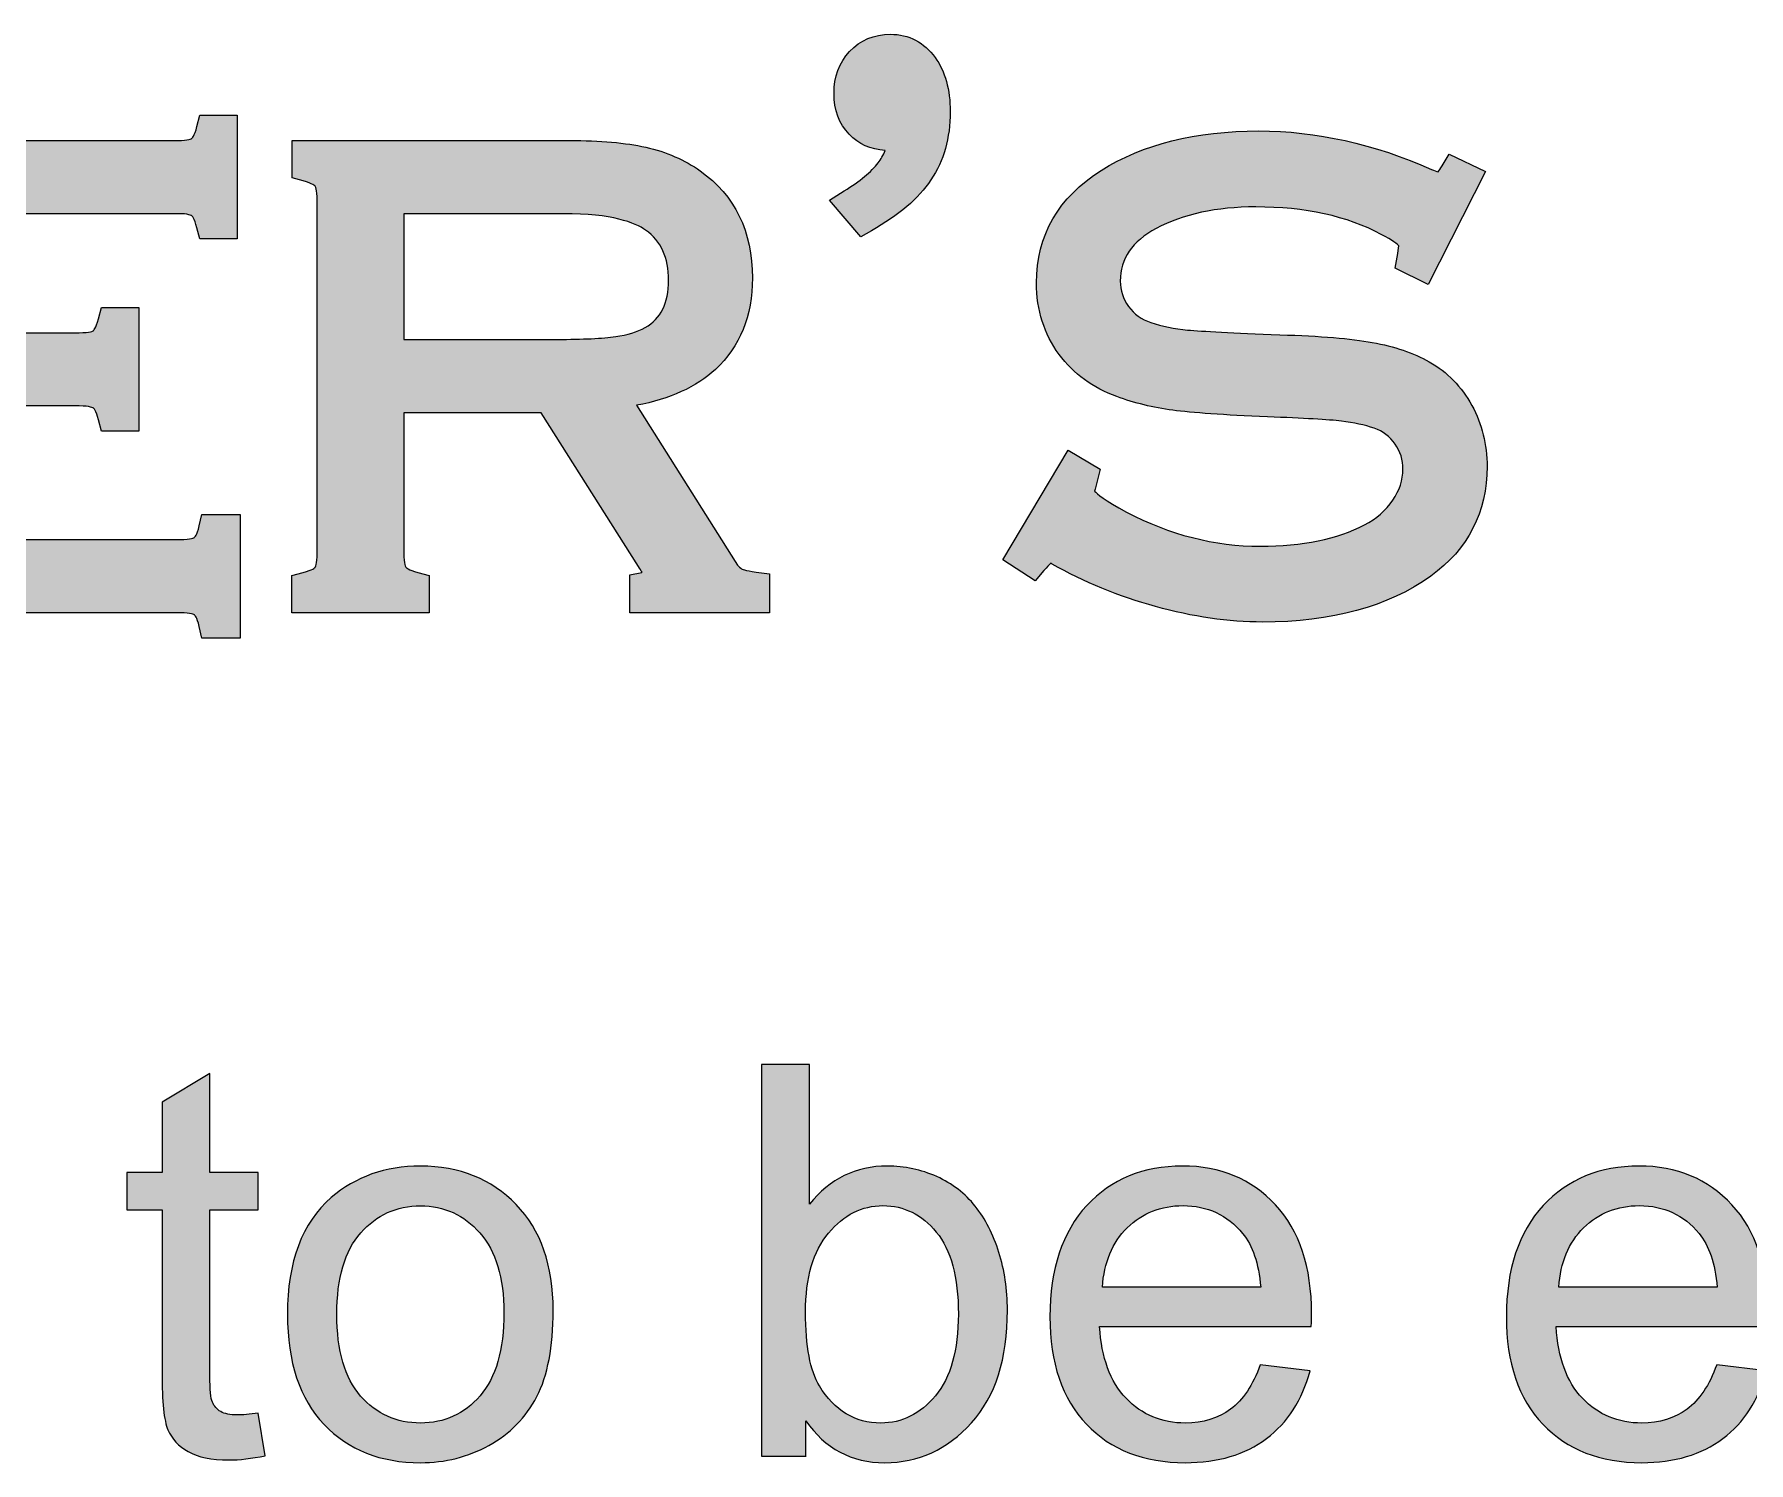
# Model space of a CAD drawing. Header units: inches. Extents: x 1117 to 1992, y -2324 to -585.
# Drawn here: x 1351.94 to 1380.36, y -622.38 to -598.7 of the extents above; entities that cross this region are included whole.
import ezdxf

# ---------------------------------------------------------------- set-up
doc = ezdxf.new("R2010")
doc.units = ezdxf.units.IN
doc.header["$MEASUREMENT"] = 0
doc.layers.add('Layer 1', color=7, linetype='Continuous')

# ---------------------------------------------------------------- blocks, each defined once
blk = doc.blocks.new('block 10')
at = {"layer": 'Layer 1', "true_color": 0x010101}
h = blk.add_hatch(color=18, dxfattribs=at)
h.dxf.hatch_style = 2
edge = h.paths.add_edge_path()
edge.add_spline(control_points=[(1366.131, -598.696), (1365.859, -598.696), (1365.633, -598.792), (1365.456, -598.981), (1365.284, -599.165), (1365.197, -599.4), (1365.197, -599.676), (1365.197, -599.95), (1365.282, -600.179), (1365.449, -600.354), (1365.605, -600.518), (1365.806, -600.608), (1366.047, -600.622), (1366.014, -600.698), (1365.974, -600.767), (1365.928, -600.828), (1365.817, -600.975), (1365.627, -601.131), (1365.367, -601.293), (1365.367, -601.293), (1365.12, -601.447), (1365.12, -601.447), (1365.12, -601.447), (1365.639, -602.054), (1365.639, -602.054), (1365.639, -602.054), (1365.818, -601.953), (1365.818, -601.953), (1366.267, -601.7), (1366.598, -601.417), (1366.804, -601.111), (1367.017, -600.795), (1367.123, -600.415), (1367.123, -599.979), (1367.123, -599.614), (1367.039, -599.312), (1366.874, -599.082), (1366.693, -598.829), (1366.436, -598.696), (1366.131, -598.696)], knot_values=[0, 0, 0, 0, 1, 1, 1, 2, 2, 2, 3, 3, 3, 4, 4, 4, 5, 5, 5, 6, 6, 6, 7, 7, 7, 8, 8, 8, 9, 9, 9, 10, 10, 10, 11, 11, 11, 12, 12, 12, 13, 13, 13, 13], degree=3, periodic=1)
h = blk.add_hatch(color=18, dxfattribs=at)
h.dxf.hatch_style = 2
edge = h.paths.add_edge_path()
edge.add_spline(control_points=[(1354.674, -606.846), (1354.638, -607.002), (1354.597, -607.037), (1354.597, -607.037), (1354.597, -607.037), (1354.545, -607.073), (1354.354, -607.073), (1354.354, -607.073), (1350.076, -607.073), (1350.076, -607.073), (1350.076, -607.073), (1350.076, -604.857), (1350.076, -604.857), (1350.076, -604.857), (1352.686, -604.857), (1352.686, -604.857), (1352.869, -604.857), (1352.92, -604.893), (1352.921, -604.893), (1352.921, -604.894), (1352.964, -604.928), (1353.007, -605.09), (1353.007, -605.09), (1353.055, -605.277), (1353.055, -605.277), (1353.055, -605.277), (1353.675, -605.277), (1353.675, -605.277), (1353.675, -605.277), (1353.675, -603.226), (1353.675, -603.226), (1353.675, -603.226), (1353.056, -603.226), (1353.056, -603.226), (1353.056, -603.226), (1353.007, -603.412), (1353.007, -603.412), (1352.963, -603.576), (1352.92, -603.61), (1352.92, -603.61), (1352.919, -603.61), (1352.868, -603.644), (1352.686, -603.644), (1352.686, -603.644), (1350.076, -603.644), (1350.076, -603.644), (1350.076, -603.644), (1350.076, -601.67), (1350.076, -601.67), (1350.076, -601.67), (1354.316, -601.67), (1354.316, -601.67), (1354.5, -601.67), (1354.551, -601.704), (1354.552, -601.704), (1354.552, -601.704), (1354.594, -601.741), (1354.637, -601.903), (1354.637, -601.903), (1354.686, -602.089), (1354.686, -602.089), (1354.686, -602.089), (1355.306, -602.089), (1355.306, -602.089), (1355.306, -602.089), (1355.306, -600.038), (1355.306, -600.038), (1355.306, -600.038), (1354.686, -600.038), (1354.686, -600.038), (1354.686, -600.038), (1354.638, -600.224), (1354.638, -600.224), (1354.594, -600.387), (1354.551, -600.423), (1354.551, -600.423), (1354.55, -600.423), (1354.499, -600.457), (1354.316, -600.457), (1354.316, -600.457), (1348.222, -600.457), (1348.222, -600.457), (1348.222, -600.457), (1348.222, -601.076), (1348.222, -601.076), (1348.222, -601.076), (1348.408, -601.126), (1348.408, -601.126), (1348.572, -601.168), (1348.607, -601.212), (1348.607, -601.212), (1348.607, -601.212), (1348.642, -601.263), (1348.642, -601.446), (1348.642, -601.446), (1348.642, -607.297), (1348.642, -607.297), (1348.642, -607.482), (1348.606, -607.534), (1348.606, -607.534), (1348.606, -607.535), (1348.57, -607.576), (1348.41, -607.617), (1348.41, -607.617), (1348.222, -607.666), (1348.222, -607.666), (1348.222, -607.666), (1348.222, -608.287), (1348.222, -608.287), (1348.222, -608.287), (1354.362, -608.287), (1354.362, -608.287), (1354.545, -608.287), (1354.596, -608.321), (1354.596, -608.321), (1354.596, -608.321), (1354.638, -608.356), (1354.675, -608.514), (1354.675, -608.514), (1354.72, -608.706), (1354.72, -608.706), (1354.72, -608.706), (1355.351, -608.706), (1355.351, -608.706), (1355.351, -608.706), (1355.351, -606.655), (1355.351, -606.655), (1355.351, -606.655), (1354.72, -606.655), (1354.72, -606.655), (1354.72, -606.655), (1354.674, -606.846), (1354.674, -606.846)], knot_values=[0, 0, 0, 0, 1, 1, 1, 2, 2, 2, 3, 3, 3, 4, 4, 4, 5, 5, 5, 6, 6, 6, 7, 7, 7, 8, 8, 8, 9, 9, 9, 10, 10, 10, 11, 11, 11, 12, 12, 12, 13, 13, 13, 14, 14, 14, 15, 15, 15, 16, 16, 16, 17, 17, 17, 18, 18, 18, 19, 19, 19, 20, 20, 20, 21, 21, 21, 22, 22, 22, 23, 23, 23, 24, 24, 24, 25, 25, 25, 26, 26, 26, 27, 27, 27, 28, 28, 28, 29, 29, 29, 30, 30, 30, 31, 31, 31, 32, 32, 32, 33, 33, 33, 34, 34, 34, 35, 35, 35, 36, 36, 36, 37, 37, 37, 38, 38, 38, 39, 39, 39, 40, 40, 40, 41, 41, 41, 42, 42, 42, 43, 43, 43, 44, 44, 44, 44], degree=3, periodic=1)
h = blk.add_hatch(color=18, dxfattribs=at)
h.dxf.hatch_style = 2
edge = h.paths.add_edge_path()
edge.add_spline(control_points=[(1363.662, -607.557), (1363.654, -607.552), (1363.618, -607.529), (1363.557, -607.438), (1363.557, -607.438), (1361.924, -604.846), (1361.924, -604.846), (1362.475, -604.744), (1362.915, -604.545), (1363.233, -604.251), (1363.638, -603.878), (1363.844, -603.369), (1363.844, -602.736), (1363.844, -601.964), (1363.553, -601.366), (1362.981, -600.962), (1362.724, -600.778), (1362.418, -600.646), (1362.076, -600.568), (1361.746, -600.495), (1361.321, -600.458), (1360.814, -600.458), (1360.814, -600.458), (1356.213, -600.458), (1356.213, -600.458), (1356.213, -600.458), (1356.213, -601.078), (1356.213, -601.078), (1356.213, -601.078), (1356.398, -601.127), (1356.398, -601.127), (1356.562, -601.17), (1356.596, -601.213), (1356.596, -601.213), (1356.597, -601.213), (1356.631, -601.264), (1356.631, -601.448), (1356.631, -601.448), (1356.631, -607.298), (1356.631, -607.298), (1356.631, -607.483), (1356.596, -607.535), (1356.596, -607.535), (1356.595, -607.536), (1356.559, -607.577), (1356.4, -607.618), (1356.4, -607.618), (1356.212, -607.667), (1356.212, -607.667), (1356.212, -607.667), (1356.212, -608.288), (1356.212, -608.288), (1356.212, -608.288), (1358.484, -608.288), (1358.484, -608.288), (1358.484, -608.288), (1358.484, -607.668), (1358.484, -607.668), (1358.484, -607.668), (1358.299, -607.619), (1358.299, -607.619), (1358.137, -607.576), (1358.101, -607.532), (1358.101, -607.532), (1358.101, -607.531), (1358.065, -607.481), (1358.065, -607.298), (1358.065, -607.298), (1358.065, -604.969), (1358.065, -604.969), (1358.065, -604.969), (1360.342, -604.969), (1360.342, -604.969), (1360.342, -604.969), (1361.955, -607.517), (1361.955, -607.517), (1361.979, -607.556), (1361.999, -607.589), (1362.015, -607.615), (1362.014, -607.615), (1362.011, -607.615), (1362.01, -607.616), (1362.01, -607.616), (1361.811, -607.656), (1361.811, -607.656), (1361.811, -607.656), (1361.811, -608.287), (1361.811, -608.287), (1361.811, -608.287), (1364.125, -608.287), (1364.125, -608.287), (1364.125, -608.287), (1364.125, -607.64), (1364.125, -607.64), (1364.125, -607.64), (1363.907, -607.611), (1363.907, -607.611), (1363.719, -607.587), (1363.667, -607.559), (1363.662, -607.557)], knot_values=[0, 0, 0, 0, 1, 1, 1, 2, 2, 2, 3, 3, 3, 4, 4, 4, 5, 5, 5, 6, 6, 6, 7, 7, 7, 8, 8, 8, 9, 9, 9, 10, 10, 10, 11, 11, 11, 12, 12, 12, 13, 13, 13, 14, 14, 14, 15, 15, 15, 16, 16, 16, 17, 17, 17, 18, 18, 18, 19, 19, 19, 20, 20, 20, 21, 21, 21, 22, 22, 22, 23, 23, 23, 24, 24, 24, 25, 25, 25, 26, 26, 26, 27, 27, 27, 28, 28, 28, 29, 29, 29, 30, 30, 30, 31, 31, 31, 32, 32, 32, 33, 33, 33, 33], degree=3, periodic=1)
edge = h.paths.add_edge_path()
edge.add_spline(control_points=[(1358.066, -601.67), (1358.066, -601.67), (1360.709, -601.67), (1360.709, -601.67), (1361.524, -601.67), (1361.901, -601.819), (1362.075, -601.943), (1362.331, -602.127), (1362.454, -602.398), (1362.454, -602.774), (1362.454, -603.16), (1362.33, -603.408), (1362.066, -603.557), (1361.936, -603.628), (1361.772, -603.68), (1361.578, -603.708), (1361.365, -603.739), (1361.039, -603.754), (1360.603, -603.754), (1360.603, -603.754), (1358.065, -603.754), (1358.065, -603.754), (1358.065, -603.754), (1358.066, -601.67), (1358.066, -601.67), (1358.066, -601.67), (1358.066, -601.67), (1358.066, -601.67)], knot_values=[0, 0, 0, 0, 1, 1, 1, 2, 2, 2, 3, 3, 3, 4, 4, 4, 5, 5, 5, 6, 6, 6, 7, 7, 7, 8, 8, 8, 9, 9, 9, 9], degree=3, periodic=1)
h = blk.add_hatch(color=18, dxfattribs=at)
h.dxf.hatch_style = 2
edge = h.paths.add_edge_path()
edge.add_spline(control_points=[(1375.064, -604.127), (1374.801, -603.979), (1374.484, -603.87), (1374.119, -603.804), (1373.766, -603.74), (1373.266, -603.699), (1372.589, -603.677), (1371.808, -603.647), (1371.293, -603.62), (1371.058, -603.599), (1370.839, -603.578), (1370.634, -603.537), (1370.448, -603.474), (1370.292, -603.421), (1370.17, -603.334), (1370.079, -603.207), (1369.988, -603.082), (1369.943, -602.945), (1369.943, -602.788), (1369.943, -602.416), (1370.138, -602.131), (1370.537, -601.915), (1370.984, -601.678), (1371.537, -601.558), (1372.188, -601.558), (1373.004, -601.558), (1373.705, -601.711), (1374.269, -602.014), (1374.461, -602.113), (1374.534, -602.178), (1374.559, -602.205), (1374.555, -602.247), (1374.546, -602.309), (1374.532, -602.39), (1374.532, -602.39), (1374.5, -602.574), (1374.5, -602.574), (1374.5, -602.574), (1375.046, -602.846), (1375.046, -602.846), (1375.046, -602.846), (1375.994, -600.97), (1375.994, -600.97), (1375.994, -600.97), (1375.395, -600.682), (1375.395, -600.682), (1375.395, -600.682), (1375.277, -600.879), (1375.277, -600.879), (1375.25, -600.927), (1375.226, -600.958), (1375.211, -600.979), (1375.181, -600.967), (1375.145, -600.953), (1375.103, -600.936), (1374.15, -600.513), (1373.187, -600.299), (1372.24, -600.299), (1371.193, -600.299), (1370.314, -600.518), (1369.626, -600.952), (1368.915, -601.401), (1368.554, -602.029), (1368.554, -602.819), (1368.554, -603.268), (1368.679, -603.666), (1368.927, -604.003), (1369.169, -604.325), (1369.492, -604.561), (1369.885, -604.702), (1370.175, -604.809), (1370.487, -604.885), (1370.814, -604.928), (1371.131, -604.971), (1371.658, -605.008), (1372.383, -605.039), (1372.984, -605.061), (1373.397, -605.084), (1373.609, -605.109), (1373.81, -605.133), (1373.994, -605.173), (1374.151, -605.227), (1374.296, -605.279), (1374.41, -605.366), (1374.498, -605.489), (1374.586, -605.614), (1374.627, -605.75), (1374.627, -605.908), (1374.627, -606.086), (1374.574, -606.253), (1374.46, -606.419), (1374.343, -606.593), (1374.19, -606.728), (1373.99, -606.831), (1373.54, -607.064), (1372.96, -607.183), (1372.266, -607.183), (1371.504, -607.183), (1370.757, -606.992), (1370.047, -606.617), (1369.676, -606.419), (1369.554, -606.311), (1369.517, -606.27), (1369.52, -606.252), (1369.525, -606.227), (1369.538, -606.191), (1369.538, -606.191), (1369.609, -605.904), (1369.609, -605.904), (1369.609, -605.904), (1369.076, -605.593), (1369.076, -605.593), (1369.076, -605.593), (1367.995, -607.406), (1367.995, -607.406), (1367.995, -607.406), (1368.532, -607.755), (1368.532, -607.755), (1368.532, -607.755), (1368.674, -607.588), (1368.674, -607.588), (1368.727, -607.525), (1368.767, -607.488), (1368.791, -607.465), (1368.798, -607.47), (1368.804, -607.473), (1368.813, -607.479), (1369.339, -607.776), (1369.916, -608.013), (1370.528, -608.183), (1371.141, -608.353), (1371.739, -608.44), (1372.299, -608.44), (1373.446, -608.44), (1374.385, -608.184), (1375.089, -607.679), (1375.709, -607.231), (1376.022, -606.618), (1376.022, -605.861), (1376.022, -605.498), (1375.939, -605.157), (1375.769, -604.848), (1375.599, -604.537), (1375.362, -604.294), (1375.064, -604.127)], knot_values=[0, 0, 0, 0, 1, 1, 1, 2, 2, 2, 3, 3, 3, 4, 4, 4, 5, 5, 5, 6, 6, 6, 7, 7, 7, 8, 8, 8, 9, 9, 9, 10, 10, 10, 11, 11, 11, 12, 12, 12, 13, 13, 13, 14, 14, 14, 15, 15, 15, 16, 16, 16, 17, 17, 17, 18, 18, 18, 19, 19, 19, 20, 20, 20, 21, 21, 21, 22, 22, 22, 23, 23, 23, 24, 24, 24, 25, 25, 25, 26, 26, 26, 27, 27, 27, 28, 28, 28, 29, 29, 29, 30, 30, 30, 31, 31, 31, 32, 32, 32, 33, 33, 33, 34, 34, 34, 35, 35, 35, 36, 36, 36, 37, 37, 37, 38, 38, 38, 39, 39, 39, 40, 40, 40, 41, 41, 41, 42, 42, 42, 43, 43, 43, 44, 44, 44, 45, 45, 45, 46, 46, 46, 47, 47, 47, 48, 48, 48, 48], degree=3, periodic=1)
at = {"layer": 'Layer 1', "lineweight": 0}
for points, knots in [([(1366.131, -598.696), (1365.859, -598.696), (1365.633, -598.792), (1365.456, -598.981), (1365.284, -599.165), (1365.197, -599.4), (1365.197, -599.676), (1365.197, -599.95), (1365.282, -600.179), (1365.449, -600.354), (1365.605, -600.518), (1365.806, -600.608), (1366.047, -600.622), (1366.014, -600.698), (1365.974, -600.767), (1365.928, -600.828), (1365.817, -600.975), (1365.627, -601.131), (1365.367, -601.293), (1365.367, -601.293), (1365.12, -601.447), (1365.12, -601.447), (1365.12, -601.447), (1365.639, -602.054), (1365.639, -602.054), (1365.639, -602.054), (1365.818, -601.953), (1365.818, -601.953), (1366.267, -601.7), (1366.598, -601.417), (1366.804, -601.111), (1367.017, -600.795), (1367.123, -600.415), (1367.123, -599.979), (1367.123, -599.614), (1367.039, -599.312), (1366.874, -599.082), (1366.693, -598.829), (1366.436, -598.696), (1366.131, -598.696)], [0, 0, 0, 0, 1, 1, 1, 2, 2, 2, 3, 3, 3, 4, 4, 4, 5, 5, 5, 6, 6, 6, 7, 7, 7, 8, 8, 8, 9, 9, 9, 10, 10, 10, 11, 11, 11, 12, 12, 12, 13, 13, 13, 13]), ([(1354.674, -606.846), (1354.638, -607.002), (1354.597, -607.037), (1354.597, -607.037), (1354.597, -607.037), (1354.545, -607.073), (1354.354, -607.073), (1354.354, -607.073), (1350.076, -607.073), (1350.076, -607.073), (1350.076, -607.073), (1350.076, -604.857), (1350.076, -604.857), (1350.076, -604.857), (1352.686, -604.857), (1352.686, -604.857), (1352.869, -604.857), (1352.92, -604.893), (1352.921, -604.893), (1352.921, -604.894), (1352.964, -604.928), (1353.007, -605.09), (1353.007, -605.09), (1353.055, -605.277), (1353.055, -605.277), (1353.055, -605.277), (1353.675, -605.277), (1353.675, -605.277), (1353.675, -605.277), (1353.675, -603.226), (1353.675, -603.226), (1353.675, -603.226), (1353.056, -603.226), (1353.056, -603.226), (1353.056, -603.226), (1353.007, -603.412), (1353.007, -603.412), (1352.963, -603.576), (1352.92, -603.61), (1352.92, -603.61), (1352.919, -603.61), (1352.868, -603.644), (1352.686, -603.644), (1352.686, -603.644), (1350.076, -603.644), (1350.076, -603.644), (1350.076, -603.644), (1350.076, -601.67), (1350.076, -601.67), (1350.076, -601.67), (1354.316, -601.67), (1354.316, -601.67), (1354.5, -601.67), (1354.551, -601.704), (1354.552, -601.704), (1354.552, -601.704), (1354.594, -601.741), (1354.637, -601.903), (1354.637, -601.903), (1354.686, -602.089), (1354.686, -602.089), (1354.686, -602.089), (1355.306, -602.089), (1355.306, -602.089), (1355.306, -602.089), (1355.306, -600.038), (1355.306, -600.038), (1355.306, -600.038), (1354.686, -600.038), (1354.686, -600.038), (1354.686, -600.038), (1354.638, -600.224), (1354.638, -600.224), (1354.594, -600.387), (1354.551, -600.423), (1354.551, -600.423), (1354.55, -600.423), (1354.499, -600.457), (1354.316, -600.457), (1354.316, -600.457), (1348.222, -600.457), (1348.222, -600.457), (1348.222, -600.457), (1348.222, -601.076), (1348.222, -601.076), (1348.222, -601.076), (1348.408, -601.126), (1348.408, -601.126), (1348.572, -601.168), (1348.607, -601.212), (1348.607, -601.212), (1348.607, -601.212), (1348.642, -601.263), (1348.642, -601.446), (1348.642, -601.446), (1348.642, -607.297), (1348.642, -607.297), (1348.642, -607.482), (1348.606, -607.534), (1348.606, -607.534), (1348.606, -607.535), (1348.57, -607.576), (1348.41, -607.617), (1348.41, -607.617), (1348.222, -607.666), (1348.222, -607.666), (1348.222, -607.666), (1348.222, -608.287), (1348.222, -608.287), (1348.222, -608.287), (1354.362, -608.287), (1354.362, -608.287), (1354.545, -608.287), (1354.596, -608.321), (1354.596, -608.321), (1354.596, -608.321), (1354.638, -608.356), (1354.675, -608.514), (1354.675, -608.514), (1354.72, -608.706), (1354.72, -608.706), (1354.72, -608.706), (1355.351, -608.706), (1355.351, -608.706), (1355.351, -608.706), (1355.351, -606.655), (1355.351, -606.655), (1355.351, -606.655), (1354.72, -606.655), (1354.72, -606.655), (1354.72, -606.655), (1354.674, -606.846), (1354.674, -606.846)], [0, 0, 0, 0, 1, 1, 1, 2, 2, 2, 3, 3, 3, 4, 4, 4, 5, 5, 5, 6, 6, 6, 7, 7, 7, 8, 8, 8, 9, 9, 9, 10, 10, 10, 11, 11, 11, 12, 12, 12, 13, 13, 13, 14, 14, 14, 15, 15, 15, 16, 16, 16, 17, 17, 17, 18, 18, 18, 19, 19, 19, 20, 20, 20, 21, 21, 21, 22, 22, 22, 23, 23, 23, 24, 24, 24, 25, 25, 25, 26, 26, 26, 27, 27, 27, 28, 28, 28, 29, 29, 29, 30, 30, 30, 31, 31, 31, 32, 32, 32, 33, 33, 33, 34, 34, 34, 35, 35, 35, 36, 36, 36, 37, 37, 37, 38, 38, 38, 39, 39, 39, 40, 40, 40, 41, 41, 41, 42, 42, 42, 43, 43, 43, 44, 44, 44, 44]), ([(1363.662, -607.557), (1363.654, -607.552), (1363.618, -607.529), (1363.557, -607.438), (1363.557, -607.438), (1361.924, -604.846), (1361.924, -604.846), (1362.475, -604.744), (1362.915, -604.545), (1363.233, -604.251), (1363.638, -603.878), (1363.844, -603.369), (1363.844, -602.736), (1363.844, -601.964), (1363.553, -601.366), (1362.981, -600.962), (1362.724, -600.778), (1362.418, -600.646), (1362.076, -600.568), (1361.746, -600.495), (1361.321, -600.458), (1360.814, -600.458), (1360.814, -600.458), (1356.213, -600.458), (1356.213, -600.458), (1356.213, -600.458), (1356.213, -601.078), (1356.213, -601.078), (1356.213, -601.078), (1356.398, -601.127), (1356.398, -601.127), (1356.562, -601.17), (1356.596, -601.213), (1356.596, -601.213), (1356.597, -601.213), (1356.631, -601.264), (1356.631, -601.448), (1356.631, -601.448), (1356.631, -607.298), (1356.631, -607.298), (1356.631, -607.483), (1356.596, -607.535), (1356.596, -607.535), (1356.595, -607.536), (1356.559, -607.577), (1356.4, -607.618), (1356.4, -607.618), (1356.212, -607.667), (1356.212, -607.667), (1356.212, -607.667), (1356.212, -608.288), (1356.212, -608.288), (1356.212, -608.288), (1358.484, -608.288), (1358.484, -608.288), (1358.484, -608.288), (1358.484, -607.668), (1358.484, -607.668), (1358.484, -607.668), (1358.299, -607.619), (1358.299, -607.619), (1358.137, -607.576), (1358.101, -607.532), (1358.101, -607.532), (1358.101, -607.531), (1358.065, -607.481), (1358.065, -607.298), (1358.065, -607.298), (1358.065, -604.969), (1358.065, -604.969), (1358.065, -604.969), (1360.342, -604.969), (1360.342, -604.969), (1360.342, -604.969), (1361.955, -607.517), (1361.955, -607.517), (1361.979, -607.556), (1361.999, -607.589), (1362.015, -607.615), (1362.014, -607.615), (1362.011, -607.615), (1362.01, -607.616), (1362.01, -607.616), (1361.811, -607.656), (1361.811, -607.656), (1361.811, -607.656), (1361.811, -608.287), (1361.811, -608.287), (1361.811, -608.287), (1364.125, -608.287), (1364.125, -608.287), (1364.125, -608.287), (1364.125, -607.64), (1364.125, -607.64), (1364.125, -607.64), (1363.907, -607.611), (1363.907, -607.611), (1363.719, -607.587), (1363.667, -607.559), (1363.662, -607.557)], [0, 0, 0, 0, 1, 1, 1, 2, 2, 2, 3, 3, 3, 4, 4, 4, 5, 5, 5, 6, 6, 6, 7, 7, 7, 8, 8, 8, 9, 9, 9, 10, 10, 10, 11, 11, 11, 12, 12, 12, 13, 13, 13, 14, 14, 14, 15, 15, 15, 16, 16, 16, 17, 17, 17, 18, 18, 18, 19, 19, 19, 20, 20, 20, 21, 21, 21, 22, 22, 22, 23, 23, 23, 24, 24, 24, 25, 25, 25, 26, 26, 26, 27, 27, 27, 28, 28, 28, 29, 29, 29, 30, 30, 30, 31, 31, 31, 32, 32, 32, 33, 33, 33, 33]), ([(1375.064, -604.127), (1374.801, -603.979), (1374.484, -603.87), (1374.119, -603.804), (1373.766, -603.74), (1373.266, -603.699), (1372.589, -603.677), (1371.808, -603.647), (1371.293, -603.62), (1371.058, -603.599), (1370.839, -603.578), (1370.634, -603.537), (1370.448, -603.474), (1370.292, -603.421), (1370.17, -603.334), (1370.079, -603.207), (1369.988, -603.082), (1369.943, -602.945), (1369.943, -602.788), (1369.943, -602.416), (1370.138, -602.131), (1370.537, -601.915), (1370.984, -601.678), (1371.537, -601.558), (1372.188, -601.558), (1373.004, -601.558), (1373.705, -601.711), (1374.269, -602.014), (1374.461, -602.113), (1374.534, -602.178), (1374.559, -602.205), (1374.555, -602.247), (1374.546, -602.309), (1374.532, -602.39), (1374.532, -602.39), (1374.5, -602.574), (1374.5, -602.574), (1374.5, -602.574), (1375.046, -602.846), (1375.046, -602.846), (1375.046, -602.846), (1375.994, -600.97), (1375.994, -600.97), (1375.994, -600.97), (1375.395, -600.682), (1375.395, -600.682), (1375.395, -600.682), (1375.277, -600.879), (1375.277, -600.879), (1375.25, -600.927), (1375.226, -600.958), (1375.211, -600.979), (1375.181, -600.967), (1375.145, -600.953), (1375.103, -600.936), (1374.15, -600.513), (1373.187, -600.299), (1372.24, -600.299), (1371.193, -600.299), (1370.314, -600.518), (1369.626, -600.952), (1368.915, -601.401), (1368.554, -602.029), (1368.554, -602.819), (1368.554, -603.268), (1368.679, -603.666), (1368.927, -604.003), (1369.169, -604.325), (1369.492, -604.561), (1369.885, -604.702), (1370.175, -604.809), (1370.487, -604.885), (1370.814, -604.928), (1371.131, -604.971), (1371.658, -605.008), (1372.383, -605.039), (1372.984, -605.061), (1373.397, -605.084), (1373.609, -605.109), (1373.81, -605.133), (1373.994, -605.173), (1374.151, -605.227), (1374.296, -605.279), (1374.41, -605.366), (1374.498, -605.489), (1374.586, -605.614), (1374.627, -605.75), (1374.627, -605.908), (1374.627, -606.086), (1374.574, -606.253), (1374.46, -606.419), (1374.343, -606.593), (1374.19, -606.728), (1373.99, -606.831), (1373.54, -607.064), (1372.96, -607.183), (1372.266, -607.183), (1371.504, -607.183), (1370.757, -606.992), (1370.047, -606.617), (1369.676, -606.419), (1369.554, -606.311), (1369.517, -606.27), (1369.52, -606.252), (1369.525, -606.227), (1369.538, -606.191), (1369.538, -606.191), (1369.609, -605.904), (1369.609, -605.904), (1369.609, -605.904), (1369.076, -605.593), (1369.076, -605.593), (1369.076, -605.593), (1367.995, -607.406), (1367.995, -607.406), (1367.995, -607.406), (1368.532, -607.755), (1368.532, -607.755), (1368.532, -607.755), (1368.674, -607.588), (1368.674, -607.588), (1368.727, -607.525), (1368.767, -607.488), (1368.791, -607.465), (1368.798, -607.47), (1368.804, -607.473), (1368.813, -607.479), (1369.339, -607.776), (1369.916, -608.013), (1370.528, -608.183), (1371.141, -608.353), (1371.739, -608.44), (1372.299, -608.44), (1373.446, -608.44), (1374.385, -608.184), (1375.089, -607.679), (1375.709, -607.231), (1376.022, -606.618), (1376.022, -605.861), (1376.022, -605.498), (1375.939, -605.157), (1375.769, -604.848), (1375.599, -604.537), (1375.362, -604.294), (1375.064, -604.127)], [0, 0, 0, 0, 1, 1, 1, 2, 2, 2, 3, 3, 3, 4, 4, 4, 5, 5, 5, 6, 6, 6, 7, 7, 7, 8, 8, 8, 9, 9, 9, 10, 10, 10, 11, 11, 11, 12, 12, 12, 13, 13, 13, 14, 14, 14, 15, 15, 15, 16, 16, 16, 17, 17, 17, 18, 18, 18, 19, 19, 19, 20, 20, 20, 21, 21, 21, 22, 22, 22, 23, 23, 23, 24, 24, 24, 25, 25, 25, 26, 26, 26, 27, 27, 27, 28, 28, 28, 29, 29, 29, 30, 30, 30, 31, 31, 31, 32, 32, 32, 33, 33, 33, 34, 34, 34, 35, 35, 35, 36, 36, 36, 37, 37, 37, 38, 38, 38, 39, 39, 39, 40, 40, 40, 41, 41, 41, 42, 42, 42, 43, 43, 43, 44, 44, 44, 45, 45, 45, 46, 46, 46, 47, 47, 47, 48, 48, 48, 48]), ([(1358.066, -601.67), (1358.066, -601.67), (1360.709, -601.67), (1360.709, -601.67), (1361.524, -601.67), (1361.901, -601.819), (1362.075, -601.943), (1362.331, -602.127), (1362.454, -602.398), (1362.454, -602.774), (1362.454, -603.16), (1362.33, -603.408), (1362.066, -603.557), (1361.936, -603.628), (1361.772, -603.68), (1361.578, -603.708), (1361.365, -603.739), (1361.039, -603.754), (1360.603, -603.754), (1360.603, -603.754), (1358.065, -603.754), (1358.065, -603.754), (1358.065, -603.754), (1358.066, -601.67), (1358.066, -601.67), (1358.066, -601.67), (1358.066, -601.67), (1358.066, -601.67)], [0, 0, 0, 0, 1, 1, 1, 2, 2, 2, 3, 3, 3, 4, 4, 4, 5, 5, 5, 6, 6, 6, 7, 7, 7, 8, 8, 8, 9, 9, 9, 9])]:
    blk.add_open_spline(points, degree=3, knots=knots, dxfattribs=at)
blk = doc.blocks.new('block 11')
at = {"layer": 'Layer 1', "true_color": 0x010101}
h = blk.add_hatch(color=18, dxfattribs=at)
h.dxf.hatch_style = 2
edge = h.paths.add_edge_path()
edge.add_spline(control_points=[(1364.734, -622.268), (1364.734, -622.268), (1363.993, -622.268), (1363.993, -622.268), (1363.993, -622.268), (1363.993, -615.775), (1363.993, -615.775), (1363.993, -615.775), (1364.79, -615.775), (1364.79, -615.775), (1364.79, -615.775), (1364.79, -618.091), (1364.79, -618.091), (1365.127, -617.669), (1365.558, -617.458), (1366.079, -617.458), (1366.368, -617.458), (1366.642, -617.516), (1366.901, -617.633), (1367.158, -617.748), (1367.372, -617.913), (1367.538, -618.125), (1367.707, -618.336), (1367.837, -618.59), (1367.93, -618.889), (1368.025, -619.187), (1368.072, -619.506), (1368.072, -619.846), (1368.072, -620.652), (1367.873, -621.275), (1367.474, -621.715), (1367.076, -622.155), (1366.597, -622.375), (1366.039, -622.375), (1365.485, -622.375), (1365.049, -622.143), (1364.732, -621.679), (1364.732, -621.679), (1364.732, -622.267), (1364.732, -622.267), (1364.732, -622.267), (1364.734, -622.268), (1364.734, -622.268), (1364.734, -622.268), (1364.734, -622.268), (1364.734, -622.268)], knot_values=[0, 0, 0, 0, 1, 1, 1, 2, 2, 2, 3, 3, 3, 4, 4, 4, 5, 5, 5, 6, 6, 6, 7, 7, 7, 8, 8, 8, 9, 9, 9, 10, 10, 10, 11, 11, 11, 12, 12, 12, 13, 13, 13, 14, 14, 14, 15, 15, 15, 15], degree=3, periodic=1)
edge = h.paths.add_edge_path()
edge.add_spline(control_points=[(1364.725, -619.881), (1364.725, -620.445), (1364.802, -620.853), (1364.955, -621.104), (1365.206, -621.514), (1365.546, -621.719), (1365.974, -621.719), (1366.323, -621.719), (1366.623, -621.567), (1366.877, -621.265), (1367.133, -620.963), (1367.258, -620.511), (1367.258, -619.912), (1367.258, -619.298), (1367.137, -618.845), (1366.893, -618.553), (1366.65, -618.26), (1366.356, -618.114), (1366.009, -618.114), (1365.662, -618.114), (1365.36, -618.266), (1365.106, -618.568), (1364.852, -618.87), (1364.725, -619.308), (1364.725, -619.881)], knot_values=[0, 0, 0, 0, 1, 1, 1, 2, 2, 2, 3, 3, 3, 4, 4, 4, 5, 5, 5, 6, 6, 6, 7, 7, 7, 8, 8, 8, 8], degree=3, periodic=1)
h = blk.add_hatch(color=18, dxfattribs=at)
h.dxf.hatch_style = 2
edge = h.paths.add_edge_path()
edge.add_spline(control_points=[(1355.654, -621.555), (1355.654, -621.555), (1355.769, -622.259), (1355.769, -622.259), (1355.544, -622.307), (1355.344, -622.33), (1355.167, -622.33), (1354.877, -622.33), (1354.653, -622.284), (1354.494, -622.192), (1354.334, -622.1), (1354.221, -621.98), (1354.157, -621.832), (1354.09, -621.683), (1354.059, -621.368), (1354.059, -620.891), (1354.059, -620.891), (1354.059, -618.184), (1354.059, -618.184), (1354.059, -618.184), (1353.476, -618.184), (1353.476, -618.184), (1353.476, -618.184), (1353.476, -617.564), (1353.476, -617.564), (1353.476, -617.564), (1354.059, -617.564), (1354.059, -617.564), (1354.059, -617.564), (1354.059, -616.399), (1354.059, -616.399), (1354.059, -616.399), (1354.852, -615.921), (1354.852, -615.921), (1354.852, -615.921), (1354.852, -617.564), (1354.852, -617.564), (1354.852, -617.564), (1355.654, -617.564), (1355.654, -617.564), (1355.654, -617.564), (1355.654, -618.184), (1355.654, -618.184), (1355.654, -618.184), (1354.852, -618.184), (1354.852, -618.184), (1354.852, -618.184), (1354.852, -620.935), (1354.852, -620.935), (1354.852, -621.162), (1354.866, -621.309), (1354.894, -621.373), (1354.922, -621.438), (1354.968, -621.49), (1355.031, -621.528), (1355.096, -621.566), (1355.186, -621.584), (1355.304, -621.584), (1355.393, -621.585), (1355.509, -621.575), (1355.654, -621.555)], knot_values=[0, 0, 0, 0, 1, 1, 1, 2, 2, 2, 3, 3, 3, 4, 4, 4, 5, 5, 5, 6, 6, 6, 7, 7, 7, 8, 8, 8, 9, 9, 9, 10, 10, 10, 11, 11, 11, 12, 12, 12, 13, 13, 13, 14, 14, 14, 15, 15, 15, 16, 16, 16, 17, 17, 17, 18, 18, 18, 19, 19, 19, 20, 20, 20, 20], degree=3, periodic=1)
h = blk.add_hatch(color=18, dxfattribs=at)
h.dxf.hatch_style = 2
edge = h.paths.add_edge_path()
edge.add_spline(control_points=[(1356.137, -619.916), (1356.137, -619.045), (1356.379, -618.4), (1356.863, -617.981), (1357.268, -617.633), (1357.761, -617.459), (1358.342, -617.459), (1358.989, -617.459), (1359.518, -617.672), (1359.928, -618.095), (1360.337, -618.518), (1360.542, -619.104), (1360.542, -619.851), (1360.542, -620.457), (1360.451, -620.933), (1360.271, -621.28), (1360.089, -621.627), (1359.825, -621.897), (1359.478, -622.089), (1359.131, -622.28), (1358.752, -622.376), (1358.342, -622.376), (1357.683, -622.376), (1357.151, -622.164), (1356.745, -621.743), (1356.339, -621.319), (1356.137, -620.711), (1356.137, -619.916)], knot_values=[0, 0, 0, 0, 1, 1, 1, 2, 2, 2, 3, 3, 3, 4, 4, 4, 5, 5, 5, 6, 6, 6, 7, 7, 7, 8, 8, 8, 9, 9, 9, 9], degree=3, periodic=1)
edge = h.paths.add_edge_path()
edge.add_spline(control_points=[(1356.956, -619.916), (1356.956, -620.518), (1357.087, -620.97), (1357.35, -621.27), (1357.613, -621.569), (1357.945, -621.718), (1358.343, -621.718), (1358.739, -621.718), (1359.068, -621.567), (1359.33, -621.266), (1359.593, -620.965), (1359.725, -620.507), (1359.725, -619.889), (1359.725, -619.308), (1359.593, -618.868), (1359.328, -618.567), (1359.064, -618.267), (1358.734, -618.118), (1358.343, -618.118), (1357.945, -618.118), (1357.614, -618.268), (1357.351, -618.566), (1357.087, -618.864), (1356.956, -619.314), (1356.956, -619.916)], knot_values=[0, 0, 0, 0, 1, 1, 1, 2, 2, 2, 3, 3, 3, 4, 4, 4, 5, 5, 5, 6, 6, 6, 7, 7, 7, 8, 8, 8, 8], degree=3, periodic=1)
h = blk.add_hatch(color=18, dxfattribs=at)
h.dxf.hatch_style = 2
edge = h.paths.add_edge_path()
edge.add_spline(control_points=[(1372.263, -620.753), (1372.263, -620.753), (1373.087, -620.855), (1373.087, -620.855), (1372.957, -621.336), (1372.716, -621.711), (1372.365, -621.976), (1372.014, -622.242), (1371.564, -622.375), (1371.018, -622.375), (1370.33, -622.375), (1369.785, -622.162), (1369.382, -621.738), (1368.977, -621.315), (1368.777, -620.721), (1368.777, -619.956), (1368.777, -619.165), (1368.98, -618.551), (1369.387, -618.113), (1369.795, -617.676), (1370.323, -617.458), (1370.973, -617.458), (1371.602, -617.458), (1372.116, -617.672), (1372.515, -618.099), (1372.913, -618.528), (1373.113, -619.13), (1373.113, -619.907), (1373.113, -619.955), (1373.11, -620.025), (1373.107, -620.12), (1373.107, -620.12), (1369.6, -620.12), (1369.6, -620.12), (1369.63, -620.636), (1369.776, -621.032), (1370.037, -621.307), (1370.3, -621.581), (1370.629, -621.719), (1371.021, -621.719), (1371.313, -621.719), (1371.563, -621.641), (1371.769, -621.488), (1371.977, -621.335), (1372.141, -621.09), (1372.263, -620.753)], knot_values=[0, 0, 0, 0, 1, 1, 1, 2, 2, 2, 3, 3, 3, 4, 4, 4, 5, 5, 5, 6, 6, 6, 7, 7, 7, 8, 8, 8, 9, 9, 9, 10, 10, 10, 11, 11, 11, 12, 12, 12, 13, 13, 13, 14, 14, 14, 15, 15, 15, 15], degree=3, periodic=1)
edge = h.paths.add_edge_path()
edge.add_spline(control_points=[(1369.646, -619.465), (1369.646, -619.465), (1372.271, -619.465), (1372.271, -619.465), (1372.235, -619.069), (1372.135, -618.772), (1371.97, -618.575), (1371.716, -618.268), (1371.387, -618.114), (1370.982, -618.114), (1370.616, -618.114), (1370.308, -618.237), (1370.058, -618.481), (1369.81, -618.727), (1369.672, -619.054), (1369.646, -619.465)], knot_values=[0, 0, 0, 0, 1, 1, 1, 2, 2, 2, 3, 3, 3, 4, 4, 4, 5, 5, 5, 5], degree=3, periodic=1)
h = blk.add_hatch(color=18, dxfattribs=at)
h.dxf.hatch_style = 2
edge = h.paths.add_edge_path()
edge.add_spline(control_points=[(1379.828, -620.753), (1379.828, -620.753), (1380.652, -620.855), (1380.652, -620.855), (1380.523, -621.336), (1380.281, -621.711), (1379.93, -621.976), (1379.579, -622.242), (1379.13, -622.375), (1378.585, -622.375), (1377.897, -622.375), (1377.351, -622.162), (1376.947, -621.738), (1376.544, -621.315), (1376.342, -620.721), (1376.342, -619.956), (1376.342, -619.165), (1376.546, -618.551), (1376.954, -618.113), (1377.361, -617.676), (1377.89, -617.458), (1378.54, -617.458), (1379.169, -617.458), (1379.681, -617.672), (1380.081, -618.099), (1380.48, -618.528), (1380.678, -619.13), (1380.678, -619.907), (1380.678, -619.955), (1380.676, -620.025), (1380.673, -620.12), (1380.673, -620.12), (1377.165, -620.12), (1377.165, -620.12), (1377.195, -620.636), (1377.341, -621.032), (1377.604, -621.307), (1377.867, -621.581), (1378.194, -621.719), (1378.587, -621.719), (1378.88, -621.719), (1379.129, -621.641), (1379.336, -621.488), (1379.543, -621.335), (1379.707, -621.09), (1379.828, -620.753)], knot_values=[0, 0, 0, 0, 1, 1, 1, 2, 2, 2, 3, 3, 3, 4, 4, 4, 5, 5, 5, 6, 6, 6, 7, 7, 7, 8, 8, 8, 9, 9, 9, 10, 10, 10, 11, 11, 11, 12, 12, 12, 13, 13, 13, 14, 14, 14, 15, 15, 15, 15], degree=3, periodic=1)
edge = h.paths.add_edge_path()
edge.add_spline(control_points=[(1377.211, -619.465), (1377.211, -619.465), (1379.837, -619.465), (1379.837, -619.465), (1379.802, -619.069), (1379.701, -618.772), (1379.536, -618.575), (1379.281, -618.268), (1378.953, -618.114), (1378.547, -618.114), (1378.181, -618.114), (1377.873, -618.237), (1377.623, -618.481), (1377.376, -618.727), (1377.237, -619.054), (1377.211, -619.465)], knot_values=[0, 0, 0, 0, 1, 1, 1, 2, 2, 2, 3, 3, 3, 4, 4, 4, 5, 5, 5, 5], degree=3, periodic=1)
at = {"layer": 'Layer 1', "lineweight": 0}
for points, knots in [([(1364.734, -622.268), (1364.734, -622.268), (1363.993, -622.268), (1363.993, -622.268), (1363.993, -622.268), (1363.993, -615.775), (1363.993, -615.775), (1363.993, -615.775), (1364.79, -615.775), (1364.79, -615.775), (1364.79, -615.775), (1364.79, -618.091), (1364.79, -618.091), (1365.127, -617.669), (1365.558, -617.458), (1366.079, -617.458), (1366.368, -617.458), (1366.642, -617.516), (1366.901, -617.633), (1367.158, -617.748), (1367.372, -617.913), (1367.538, -618.125), (1367.707, -618.336), (1367.837, -618.59), (1367.93, -618.889), (1368.025, -619.187), (1368.072, -619.506), (1368.072, -619.846), (1368.072, -620.652), (1367.873, -621.275), (1367.474, -621.715), (1367.076, -622.155), (1366.597, -622.375), (1366.039, -622.375), (1365.485, -622.375), (1365.049, -622.143), (1364.732, -621.679), (1364.732, -621.679), (1364.732, -622.267), (1364.732, -622.267), (1364.732, -622.267), (1364.734, -622.268), (1364.734, -622.268), (1364.734, -622.268), (1364.734, -622.268), (1364.734, -622.268)], [0, 0, 0, 0, 1, 1, 1, 2, 2, 2, 3, 3, 3, 4, 4, 4, 5, 5, 5, 6, 6, 6, 7, 7, 7, 8, 8, 8, 9, 9, 9, 10, 10, 10, 11, 11, 11, 12, 12, 12, 13, 13, 13, 14, 14, 14, 15, 15, 15, 15]), ([(1355.654, -621.555), (1355.654, -621.555), (1355.769, -622.259), (1355.769, -622.259), (1355.544, -622.307), (1355.344, -622.33), (1355.167, -622.33), (1354.877, -622.33), (1354.653, -622.284), (1354.494, -622.192), (1354.334, -622.1), (1354.221, -621.98), (1354.157, -621.832), (1354.09, -621.683), (1354.059, -621.368), (1354.059, -620.891), (1354.059, -620.891), (1354.059, -618.184), (1354.059, -618.184), (1354.059, -618.184), (1353.476, -618.184), (1353.476, -618.184), (1353.476, -618.184), (1353.476, -617.564), (1353.476, -617.564), (1353.476, -617.564), (1354.059, -617.564), (1354.059, -617.564), (1354.059, -617.564), (1354.059, -616.399), (1354.059, -616.399), (1354.059, -616.399), (1354.852, -615.921), (1354.852, -615.921), (1354.852, -615.921), (1354.852, -617.564), (1354.852, -617.564), (1354.852, -617.564), (1355.654, -617.564), (1355.654, -617.564), (1355.654, -617.564), (1355.654, -618.184), (1355.654, -618.184), (1355.654, -618.184), (1354.852, -618.184), (1354.852, -618.184), (1354.852, -618.184), (1354.852, -620.935), (1354.852, -620.935), (1354.852, -621.162), (1354.866, -621.309), (1354.894, -621.373), (1354.922, -621.438), (1354.968, -621.49), (1355.031, -621.528), (1355.096, -621.566), (1355.186, -621.584), (1355.304, -621.584), (1355.393, -621.585), (1355.509, -621.575), (1355.654, -621.555)], [0, 0, 0, 0, 1, 1, 1, 2, 2, 2, 3, 3, 3, 4, 4, 4, 5, 5, 5, 6, 6, 6, 7, 7, 7, 8, 8, 8, 9, 9, 9, 10, 10, 10, 11, 11, 11, 12, 12, 12, 13, 13, 13, 14, 14, 14, 15, 15, 15, 16, 16, 16, 17, 17, 17, 18, 18, 18, 19, 19, 19, 20, 20, 20, 20]), ([(1356.137, -619.916), (1356.137, -619.045), (1356.379, -618.4), (1356.863, -617.981), (1357.268, -617.633), (1357.761, -617.459), (1358.342, -617.459), (1358.989, -617.459), (1359.518, -617.672), (1359.928, -618.095), (1360.337, -618.518), (1360.542, -619.104), (1360.542, -619.851), (1360.542, -620.457), (1360.451, -620.933), (1360.271, -621.28), (1360.089, -621.627), (1359.825, -621.897), (1359.478, -622.089), (1359.131, -622.28), (1358.752, -622.376), (1358.342, -622.376), (1357.683, -622.376), (1357.151, -622.164), (1356.745, -621.743), (1356.339, -621.319), (1356.137, -620.711), (1356.137, -619.916)], [0, 0, 0, 0, 1, 1, 1, 2, 2, 2, 3, 3, 3, 4, 4, 4, 5, 5, 5, 6, 6, 6, 7, 7, 7, 8, 8, 8, 9, 9, 9, 9]), ([(1372.263, -620.753), (1372.263, -620.753), (1373.087, -620.855), (1373.087, -620.855), (1372.957, -621.336), (1372.716, -621.711), (1372.365, -621.976), (1372.014, -622.242), (1371.564, -622.375), (1371.018, -622.375), (1370.33, -622.375), (1369.785, -622.162), (1369.382, -621.738), (1368.977, -621.315), (1368.777, -620.721), (1368.777, -619.956), (1368.777, -619.165), (1368.98, -618.551), (1369.387, -618.113), (1369.795, -617.676), (1370.323, -617.458), (1370.973, -617.458), (1371.602, -617.458), (1372.116, -617.672), (1372.515, -618.099), (1372.913, -618.528), (1373.113, -619.13), (1373.113, -619.907), (1373.113, -619.955), (1373.11, -620.025), (1373.107, -620.12), (1373.107, -620.12), (1369.6, -620.12), (1369.6, -620.12), (1369.63, -620.636), (1369.776, -621.032), (1370.037, -621.307), (1370.3, -621.581), (1370.629, -621.719), (1371.021, -621.719), (1371.313, -621.719), (1371.563, -621.641), (1371.769, -621.488), (1371.977, -621.335), (1372.141, -621.09), (1372.263, -620.753)], [0, 0, 0, 0, 1, 1, 1, 2, 2, 2, 3, 3, 3, 4, 4, 4, 5, 5, 5, 6, 6, 6, 7, 7, 7, 8, 8, 8, 9, 9, 9, 10, 10, 10, 11, 11, 11, 12, 12, 12, 13, 13, 13, 14, 14, 14, 15, 15, 15, 15]), ([(1379.828, -620.753), (1379.828, -620.753), (1380.652, -620.855), (1380.652, -620.855), (1380.523, -621.336), (1380.281, -621.711), (1379.93, -621.976), (1379.579, -622.242), (1379.13, -622.375), (1378.585, -622.375), (1377.897, -622.375), (1377.351, -622.162), (1376.947, -621.738), (1376.544, -621.315), (1376.342, -620.721), (1376.342, -619.956), (1376.342, -619.165), (1376.546, -618.551), (1376.954, -618.113), (1377.361, -617.676), (1377.89, -617.458), (1378.54, -617.458), (1379.169, -617.458), (1379.681, -617.672), (1380.081, -618.099), (1380.48, -618.528), (1380.678, -619.13), (1380.678, -619.907), (1380.678, -619.955), (1380.676, -620.025), (1380.673, -620.12), (1380.673, -620.12), (1377.165, -620.12), (1377.165, -620.12), (1377.195, -620.636), (1377.341, -621.032), (1377.604, -621.307), (1377.867, -621.581), (1378.194, -621.719), (1378.587, -621.719), (1378.88, -621.719), (1379.129, -621.641), (1379.336, -621.488), (1379.543, -621.335), (1379.707, -621.09), (1379.828, -620.753)], [0, 0, 0, 0, 1, 1, 1, 2, 2, 2, 3, 3, 3, 4, 4, 4, 5, 5, 5, 6, 6, 6, 7, 7, 7, 8, 8, 8, 9, 9, 9, 10, 10, 10, 11, 11, 11, 12, 12, 12, 13, 13, 13, 14, 14, 14, 15, 15, 15, 15]), ([(1356.956, -619.916), (1356.956, -620.518), (1357.087, -620.97), (1357.35, -621.27), (1357.613, -621.569), (1357.945, -621.718), (1358.343, -621.718), (1358.739, -621.718), (1359.068, -621.567), (1359.33, -621.266), (1359.593, -620.965), (1359.725, -620.507), (1359.725, -619.889), (1359.725, -619.308), (1359.593, -618.868), (1359.328, -618.567), (1359.064, -618.267), (1358.734, -618.118), (1358.343, -618.118), (1357.945, -618.118), (1357.614, -618.268), (1357.351, -618.566), (1357.087, -618.864), (1356.956, -619.314), (1356.956, -619.916)], [0, 0, 0, 0, 1, 1, 1, 2, 2, 2, 3, 3, 3, 4, 4, 4, 5, 5, 5, 6, 6, 6, 7, 7, 7, 8, 8, 8, 8]), ([(1364.725, -619.881), (1364.725, -620.445), (1364.802, -620.853), (1364.955, -621.104), (1365.206, -621.514), (1365.546, -621.719), (1365.974, -621.719), (1366.323, -621.719), (1366.623, -621.567), (1366.877, -621.265), (1367.133, -620.963), (1367.258, -620.511), (1367.258, -619.912), (1367.258, -619.298), (1367.137, -618.845), (1366.893, -618.553), (1366.65, -618.26), (1366.356, -618.114), (1366.009, -618.114), (1365.662, -618.114), (1365.36, -618.266), (1365.106, -618.568), (1364.852, -618.87), (1364.725, -619.308), (1364.725, -619.881)], [0, 0, 0, 0, 1, 1, 1, 2, 2, 2, 3, 3, 3, 4, 4, 4, 5, 5, 5, 6, 6, 6, 7, 7, 7, 8, 8, 8, 8]), ([(1369.646, -619.465), (1369.646, -619.465), (1372.271, -619.465), (1372.271, -619.465), (1372.235, -619.069), (1372.135, -618.772), (1371.97, -618.575), (1371.716, -618.268), (1371.387, -618.114), (1370.982, -618.114), (1370.616, -618.114), (1370.308, -618.237), (1370.058, -618.481), (1369.81, -618.727), (1369.672, -619.054), (1369.646, -619.465)], [0, 0, 0, 0, 1, 1, 1, 2, 2, 2, 3, 3, 3, 4, 4, 4, 5, 5, 5, 5]), ([(1377.211, -619.465), (1377.211, -619.465), (1379.837, -619.465), (1379.837, -619.465), (1379.802, -619.069), (1379.701, -618.772), (1379.536, -618.575), (1379.281, -618.268), (1378.953, -618.114), (1378.547, -618.114), (1378.181, -618.114), (1377.873, -618.237), (1377.623, -618.481), (1377.376, -618.727), (1377.237, -619.054), (1377.211, -619.465)], [0, 0, 0, 0, 1, 1, 1, 2, 2, 2, 3, 3, 3, 4, 4, 4, 5, 5, 5, 5])]:
    blk.add_open_spline(points, degree=3, knots=knots, dxfattribs=at)
blk = doc.blocks.new('block 9')
at = {"layer": 'Layer 1'}
for name in ['block 10', 'block 11']:
    blk.add_blockref(name, (0, 0), dxfattribs=at)

msp = doc.modelspace()

# ---------------------------------------------------------------- block references
at = {"layer": 'Layer 1'}
msp.add_blockref('block 9', (0, 0), dxfattribs=at)

doc.saveas('drawing.dxf')
